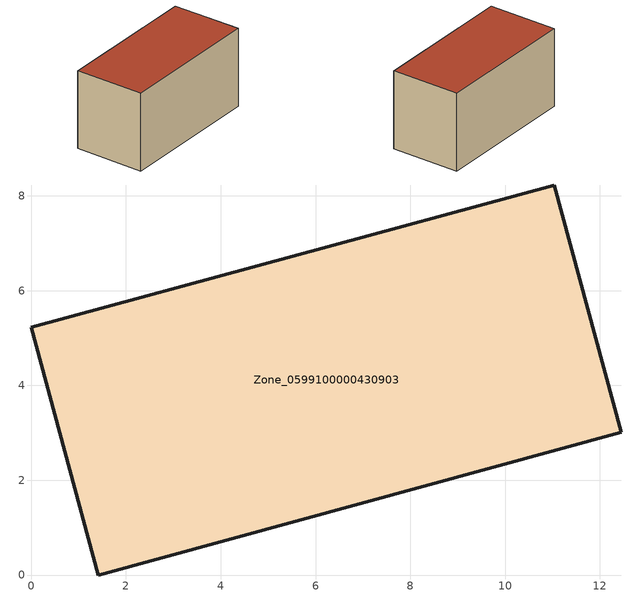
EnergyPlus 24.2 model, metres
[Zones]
Zone_0599100000430903
 floor ground (C_G): 0,5.23 11.04,8.23 12.45,3.01 1.41,0 z0
 wall outside (C_F): 11.04,8.23 0,5.23 1.41,0 12.45,3.01 11.04,8.23 z0:6.16
 roof outside (C_R): 1.41,0 12.45,3.01 11.04,8.23 0,5.23 z6.16
[BUILDING]
Pand.0599100000430903: North Axis=0; Terrain=City; Loads Convergence Tolerance Value=0.04; Temperature Convergence Tolerance Value=0.4; Solar Distribution=FullExterior; Maximum Number of Warmup Days=25; Minimum Number of Warmup Days=1
[Site:Location]
Rotterdam.The.Hague.AP_ZH_NLD Design_Conditions: Latitude=51.96; Longitude=4.45; Time Zone=1; Elevation=-4.5
[SITE:GROUNDTEMPERATURE:BUILDINGSURFACE]
18, 18, 18, 18, 18, 18, 18, 18, 18, 18, 18, 18
[MATERIAL] Thermal Absorptance=0.9; Solar Absorptance=0.7; Visible Absorptance=0.7
Name | Roughness | Thickness | Conductivity | Density | Specific Heat
G.TI.2006-2014 | MediumSmooth | 0.15 | 0.06 | 540 | 1210
F.TI.2006-2014 | Rough | 0.3 | 0.12 | 1920 | 840
R.TI.2006-2014 | MediumRough | 0.2 | 0.08 | 1500 | 1000
[CONSTRUCTION]
C_G: G.TI.2006-2014
C_F: F.TI.2006-2014
C_R: R.TI.2006-2014
[ZONE]
Zone_0599100000430903: Type=1; Multiplier=1; Ceiling Height=Autocalculate; Volume=Autocalculate; Floor Area=autocalculate; Part of Total Floor Area=Yes
[ZONEINFILTRATION:DESIGNFLOWRATE]
Infil_Zone_0599100000430903: Zone or ZoneList or Space or SpaceList=Zone_0599100000430903; Schedule=AlwaysOn; Design Flow Rate Calculation Method=Flow/Area; Flow Rate per Floor Area=0.0015; Constant Term Coefficient=1; Temperature Term Coefficient=0; Velocity Term Coefficient=0; Velocity Squared Term Coefficient=0
[HVACTEMPLATE:ZONE:IDEALLOADSAIRSYSTEM]
Zone_0599100000430903: Maximum Heating Supply Air Temperature=50; Minimum Cooling Supply Air Temperature=13; Maximum Heating Supply Air Humidity Ratio=0.0156; Minimum Cooling Supply Air Humidity Ratio=0.0077; Heating Limit=NoLimit; Cooling Limit=NoLimit; Dehumidification Control Type=ConstantSensibleHeatRatio; Cooling Sensible Heat Ratio=0.7; Dehumidification Setpoint=60; Humidification Control Type=None; Humidification Setpoint=30; Outdoor Air Method=None; Outdoor Air Flow Rate per Person=0.00944; Outdoor Air Flow Rate per Zone Floor Area=0; Outdoor Air Flow Rate per Zone=0; Demand Controlled Ventilation Type=None; Outdoor Air Economizer Type=NoEconomizer; Heat Recovery Type=None; Sensible Heat Recovery Effectiveness=0.7; Latent Heat Recovery Effectiveness=0.65
[ZONECONTROL:THERMOSTAT]
ThermostatControl_Zone_0599100000430903: Zone or ZoneList=Zone_0599100000430903; Control Type Schedule=DualSetpointControlType; Control 1=Thermostat_Zone_0599100000430903; Temperature Difference Between Cutout And Setpoint=0
[THERMOSTATSETPOINT:DUALSETPOINT]
Thermostat_Zone_0599100000430903: Heating Setpoint Temperature Schedule=HeatingSetpoint_Zone_0599100000430903; Cooling Setpoint Temperature Schedule=CoolingSetpoint_Zone_0599100000430903
[SCHEDULE:COMPACT]
HeatingSetpoint_Zone_0599100000430903: Through: 12/31, For: AllDays, Until: 24:00, 21
CoolingSetpoint_Zone_0599100000430903: Through: 12/31, For: AllDays, Until: 24:00, 24
DualSetpointControlType: Through: 12/31, For: AllDays, Until: 24:00, 4
AlwaysOn: Through: 12/31, For: AllDays, Until: 24:00, 1
